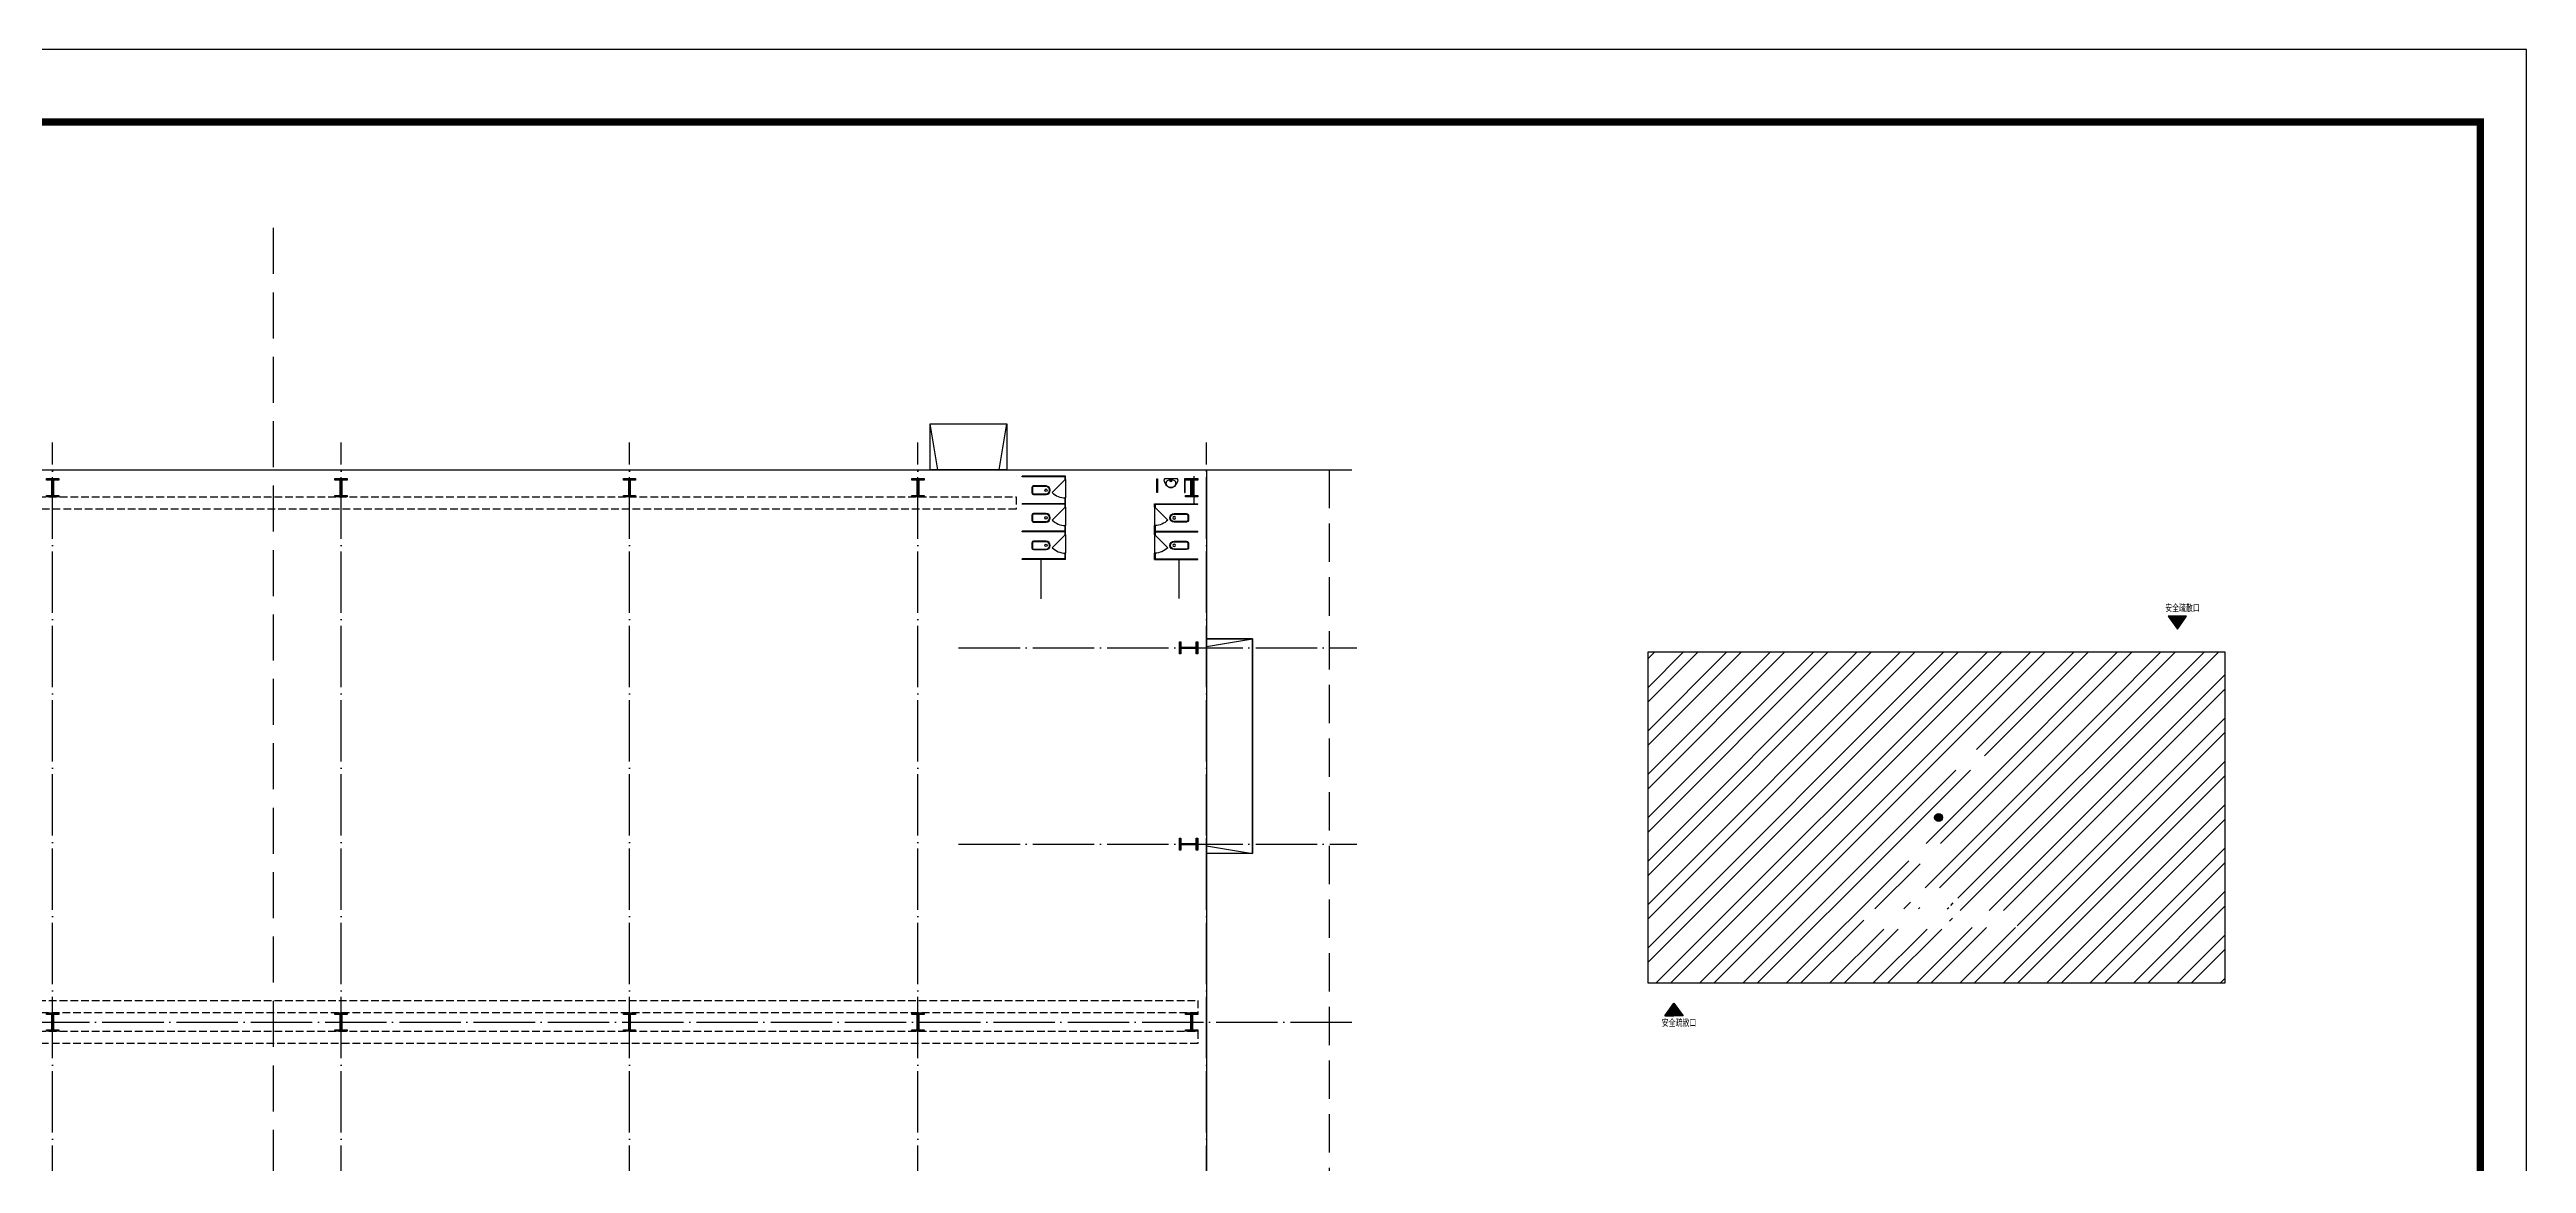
# Model space of a CAD drawing. Extents: x -446699 to 757189, y -606167 to -103070.
# Drawn here: x -158300 to -77585, y -222135 to -185820 of the extents above; entities that cross this region are included whole.
import ezdxf

# ---------------------------------------------------------------- set-up
doc = ezdxf.new("R2010")
doc.units = 0
doc.header["$LTSCALE"] = 1000
doc.header["$MEASUREMENT"] = 0
doc.linetypes.add('DASH', pattern=[0.35, 0.25, -0.1])
doc.linetypes.add('DOTE', pattern=[2.42, 2, -0.2, 0.02, -0.2])
for name, color, linetype in [('a02', 2, 'Continuous'), ('DOTE', 1, 'Continuous'), ('K+T', 252, 'Continuous'), ('PUB_TEXT', 7, 'Continuous'), ('PUB_TITLE', 4, 'Continuous'), ('STAIR', 2, 'Continuous')]:
    doc.layers.add(name, color=color, linetype=linetype)
doc.styles.get("Standard").update_dxf_attribs({"font": 'gbenor.shx', "bigfont": 'gbcbig.shx'})

# ---------------------------------------------------------------- blocks, each defined once
blk = doc.blocks.new('A$C4D50352B')
h = blk.add_hatch(color=256)
h.dxf.hatch_style = 1
h.paths.add_polyline_path([(0, 600), (400, 600), (400, 550), (225, 550), (225, 50), (400, 50), (400, 0), (0, 0), (0, 50), (175, 50), (175, 550), (0, 550)])
blk.add_lwpolyline([(0, 600), (400, 600), (400, 550), (225, 550), (225, 50), (400, 50), (400, 0), (0, 0), (0, 50), (175, 50), (175, 550), (0, 550)], close=True)
blk = doc.blocks.new('sdbadbasdbsd')
for p in [(-158400, -203470), (-149000, -203470), (-139600, -203470), (-130200, -203470), (-121280, -203470), (-158400, -220890), (-149000, -220890), (-139600, -220890), (-130200, -220890), (-121280, -220890)]:
    blk.add_blockref('A$C4D50352B', p)
for p, rotation in [((-120880, -208590), 90), ((-121480, -214590), 270)]:
    blk.add_blockref('A$C4D50352B', p, dxfattribs=dict(rotation=rotation))
blk = doc.blocks.new('A$C58C370F3')
at = {"layer": 'K+T'}
for points in [[(465, 138), (59, 138, 0.388189), (0, 88), (0, -88, 0.388189), (59, -138), (465, -138, 0.97895)], [(465, 118), (58, 118, 0.382017), (20, 86), (20, -86, 0.382017), (58, -118), (465, -118, 0.977255)]]:
    blk.add_lwpolyline(points, format="xyb", close=True, dxfattribs=at)
blk.add_circle((462, 0), 40, dxfattribs=at)
blk = doc.blocks.new('$DorLib2D$00000114')
at = {"color": 0}
blk.add_line((0.5, 0), (-0.21, 0.71), dxfattribs=at)
blk.add_arc((0.5, 0), 1, 135, 180, dxfattribs=at)
blk = doc.blocks.new('A$C03CD7C06')
at = {"layer": 'K+T'}
for p, q in [((-350, 1410), (-460, 1410)), ((-460, 1410), (-460, 0)), ((-440, 1390), (-350, 1390)), ((-440, 1390), (-440, 0)), ((-350, 1410), (250, 1410)), ((-350, 1390), (-350, 1410)), ((460, 1410), (250, 1410)), ((250, 1410), (250, 1390)), ((250, 1390), (440, 1390)), ((440, 1390), (440, 0)), ((460, 1410), (460, 0)), ((-440, 0), (-460, 0)), ((460, 0), (440, 0))]:
    blk.add_line(p, q, dxfattribs=at)
at = {"layer": 'K+T', "xscale": 600, "yscale": 600, "zscale": -600, "rotation": 180}
blk.add_blockref('$DorLib2D$00000114', (-50, 1400), dxfattribs=at)
at = {"layer": 'K+T', "rotation": 90}
blk.add_blockref('A$C58C370F3', (0, 310), dxfattribs=at)
blk = doc.blocks.new('A$C22F25C8E')
at = {"layer": 'K+T'}
blk.add_lwpolyline([(-10, 450), (-10, 0), (10, 0), (10, 450)], close=True, dxfattribs=at)
blk = doc.blocks.new('A$C554A5188')
at = {"layer": 'K+T'}
blk.add_line((-191, 0), (191, 0), dxfattribs=at)
for radius in [30, 20]:
    blk.add_circle((0, 69), radius, dxfattribs=at)
for centre, radius, start, end in [((-191, 30), 30, 172.32365, 270), ((-65, 147), 100, 144.30078, 240.28227), ((65, 147), 100, 299.71781, 35.70376), ((191, 30), 30, 270, 7.67635)]:
    blk.add_arc(centre, radius, start, end, dxfattribs=at)
at = {"layer": 'K+T', "extrusion": (0, 0, -1)}
for centre, major_axis, ratio, start_param, end_param in [((0, -31), (0, 332), 0.677059, -1.374291, 1.374291), ((0, 311), (0, 282), 0.893435, 2.669997, 3.613187)]:
    blk.add_ellipse(centre, major_axis=major_axis, ratio=ratio, start_param=start_param, end_param=end_param, dxfattribs=at)
at = {"layer": 'K+T'}
blk.add_open_spline([(-146, 205), (-145, 207), (-143, 210), (-132, 223), (-123, 234), (-103, 253), (-92, 261), (-71, 274), (-59, 279), (-37, 287), (-25, 290), (-2, 292), (9, 292), (33, 288), (44, 285), (66, 276), (78, 270), (99, 256), (109, 247), (129, 228), (138, 217), (146, 205)], degree=3, knots=[-0.755633, -0.755633, -0.755633, -0.755633, -0.725441, -0.725441, -0.560359, -0.560359, -0.395278, -0.395278, -0.230196, -0.230196, -0.065114, -0.065114, 0.099967, 0.099967, 0.265049, 0.265049, 0.430131, 0.430131, 0.595212, 0.595212, 0.755604, 0.755604, 0.755604, 0.755604], dxfattribs=at)
blk = doc.blocks.new('A$C77EE2929')
for name, p in [('A$C22F25C8E', (10, 0)), ('A$C554A5188', (460, 0))]:
    blk.add_blockref(name, p)
at = {"xscale": -1}
blk.add_blockref('A$C22F25C8E', (910, 0), dxfattribs=at)
blk = doc.blocks.new('ERGEBSSSS')
blk.add_hatch(color=256).paths.add_polyline_path([(32420, 239239), (31820, 239239), (32120, 239239), (31820, 239239), (32120, 238822)])
blk.add_lwpolyline([(32420, 239239), (31820, 239239), (32120, 239239), (31820, 239239), (32120, 238822), (32420, 239239)])
at = {"layer": 'PUB_TEXT'}
blk.add_text('安全疏散口', height=225.1, dxfattribs=at).set_placement((31724, 239377))

msp = doc.modelspace()

# ---------------------------------------------------------------- hatches: boundary and pattern name
h = msp.add_hatch()
h.set_pattern_fill('金属', color=251, scale=400, style=0)
h.set_pattern_definition([(45, (0, 0), (-707.1068, 707.1068), []), (45, (471.4, 0), (-707.1068, 707.1068), [])])
h.paths.add_polyline_path([(-87408.4, -216260.1), (-87408.4, -205460.1), (-106208.4, -205460.1), (-106208.4, -216260.1)])
h.paths.add_polyline_path([(-96872.2, -210855.6, -1), (-96612.8, -210855.6, -1)], flags=16)
edge = h.paths.add_edge_path(flags=16)
edge.add_line((-97714.5, -212369.1), (-96561.4, -212369.1))
edge.add_line((-96561.4, -212369.1), (-96561.4, -211699.7))
edge.add_line((-96561.4, -211699.7), (-97714.5, -211699.7))
edge.add_line((-97714.5, -211699.7), (-97714.5, -212369.1))
edge.add_line((-96742.5, -210855.6), (-105139.5, -216042.6))
edge.add_line((-105139.5, -216042.6), (-104756.7, -215806.1))
edge = h.paths.add_edge_path(flags=16)
edge.add_line((-96394.7, -209311.9), (-95241.6, -209311.9))
edge.add_line((-95241.6, -209311.9), (-95241.6, -208642.5))
edge.add_line((-95241.6, -208642.5), (-96394.7, -208642.5))
edge.add_line((-96394.7, -208642.5), (-96394.7, -209311.9))
edge.add_line((-96742.5, -210855.6), (-89007.6, -205735.6))
edge.add_line((-89007.6, -205735.6), (-89382.9, -205984))
edge = h.paths.add_edge_path(flags=16)
edge.add_line((-99182.7, -214491.6), (-96384.5, -214491.6))
edge.add_line((-96384.5, -214491.6), (-96384.5, -213838.1))
edge.add_line((-96384.5, -213838.1), (-99182.7, -213838.1))
edge.add_line((-99182.7, -213838.1), (-99182.7, -214491.6))
edge.add_line((-96290.3, -214443.2), (-94179.3, -214443.2))
edge.add_line((-94179.3, -214443.2), (-94179.3, -213888.4))
edge.add_line((-94179.3, -213888.4), (-96290.3, -213888.4))
edge.add_line((-96290.3, -213888.4), (-96290.3, -214443.2))
edge.add_line((-94250.3, -214164.1), (-94070.1, -214164.1))
edge.add_line((-94070.1, -214164.1), (-94070.1, -213896.8))
edge.add_line((-94070.1, -213896.8), (-94250.3, -213896.8))
edge.add_line((-94250.3, -213896.8), (-94250.3, -214164.1))
edge = h.paths.add_edge_path(flags=16)
edge.add_line((-97653.2, -213785.4), (-96262.5, -213785.4))
edge.add_line((-96262.5, -213785.4), (-96262.5, -213146.3))
edge.add_line((-96262.5, -213146.3), (-97653.2, -213146.3))
edge.add_line((-97653.2, -213146.3), (-97653.2, -213785.4))
edge.add_line((-96354, -213720.6), (-96110.3, -213720.6))
edge.add_line((-96110.3, -213720.6), (-96110.3, -213214.3))
edge.add_line((-96110.3, -213214.3), (-96354, -213214.3))
edge.add_line((-96354, -213214.3), (-96354, -213720.6))
h = msp.add_hatch(color=256)
h.dxf.hatch_style = 1
edge = h.paths.add_edge_path()
edge.add_arc((-96742.5, -210855.6), 129.7, 0, 360)
msp.add_hatch(color=256).paths.add_polyline_path([(-105066.6, -217321.2), (-105666.6, -217321.2), (-105366.6, -217321.2), (-105666.6, -217321.2), (-105366.6, -216904.4)])

# ---------------------------------------------------------------- linework, layer by layer
msp.add_line((-126799.8, -199726.4), (-126799.8, -199726.4))
at = {"color": 251, "linetype": 'DASH', "ltscale": 6}
msp.add_lwpolyline([(-151008.5, -191637.6), (-151008.5, -264087.2)], dxfattribs=at)
msp.add_lwpolyline([(-214599.8, -199526.4), (-120599.8, -199526.4), (-120599.8, -253526.4), (-214599.8, -253526.4)], close=True)
msp.add_lwpolyline([(-105066.6, -217321.2), (-105666.6, -217321.2), (-105366.6, -217321.2), (-105666.6, -217321.2), (-105366.6, -216904.4), (-105066.6, -217321.2)])
msp.add_circle((-96742.5, -210855.6), 129.7)
at = {"layer": 'a02'}
msp.add_lwpolyline([(-106208.4, -205460.1), (-87408.4, -205460.1), (-87408.4, -216260.1), (-106208.4, -216260.1)], close=True, dxfattribs=at)
at = {"layer": 'DOTE', "linetype": 'DOTE'}
for p, q in [((-158199.8, -257426.4), (-158199.8, -198626.4)), ((-148799.8, -257426.4), (-148799.8, -198626.4)), ((-139399.8, -257426.4), (-139399.8, -198626.4)), ((-129999.8, -257426.4), (-129999.8, -198626.4)), ((-120599.8, -257426.4), (-120599.8, -198626.4)), ((-219499.8, -199526.4), (-115699.8, -199526.4)), ((-128674.8, -205326.4), (-115699.8, -205326.4)), ((-128674.8, -211726.4), (-115699.8, -211726.4)), ((-219499.8, -217526.4), (-115699.8, -217526.4))]:
    msp.add_line(p, q, dxfattribs=at)
at = {"layer": 'K+T'}
for p, q in [((-120999.8, -200646.4), (-120999.8, -199726.4)), ((-125999.8, -202446.4), (-125999.8, -203726.4)), ((-121502, -202436.2), (-121502, -203716.2))]:
    msp.add_line(p, q, dxfattribs=at)
at = {"layer": 'K+T', "linetype": 'DASH'}
for points in [[(-214319.8, -200406.4), (-126799.8, -200406.4), (-126799.8, -200806.4), (-214319.8, -200806.4)], [(-214319.8, -216826.4), (-120879.8, -216826.4), (-120879.8, -217226.4), (-214319.8, -217226.4)], [(-214319.8, -217826.4), (-120879.8, -217826.4), (-120879.8, -218226.4), (-214319.8, -218226.4)]]:
    msp.add_lwpolyline(points, close=True, dxfattribs=at)
at = {"layer": 'PUB_TITLE'}
msp.add_lwpolyline([(-235234.7, -274919.7), (-77584.7, -274919.7), (-77584.7, -185819.7), (-235234.7, -185819.7)], close=True, dxfattribs=at)
at = {"layer": 'PUB_TITLE', "color": 14}
msp.add_lwpolyline([(-235234.7, -274919.7), (-77584.7, -274919.7), (-77584.7, -185819.7), (-235234.7, -185819.7)], close=True, dxfattribs=at)
at = {"layer": 'PUB_TITLE', "color": 14, "const_width": 236}
msp.add_lwpolyline([(-229335.6, -272560), (-79084.7, -272560), (-79084.7, -188179.7), (-229335.6, -188179.7)], close=True, dxfattribs=at)
at = {"layer": 'STAIR'}
for points in [[(-129099.8, -199526.4), (-129599.8, -199526.4), (-129599.8, -198026.4), (-127599.8, -198026.4), (-127099.8, -198026.4), (-127099.8, -199526.4), (-129099.8, -199526.4), (-129349.8, -199526.4), (-129599.8, -198026.4), (-127099.8, -198026.4), (-127099.8, -199526.4), (-127349.8, -199526.4), (-127099.8, -198026.4)], [(-120599.8, -205526.4), (-120599.8, -205026.4), (-119099.8, -205026.4), (-119099.8, -211526.4), (-119099.8, -212026.4), (-120599.8, -212026.4), (-120599.8, -211526.4), (-120599.8, -211776.4), (-119099.8, -212026.4), (-119099.8, -205026.4), (-120599.8, -205026.4), (-120599.8, -205276.4), (-119099.8, -205026.4)]]:
    msp.add_lwpolyline(points, dxfattribs=at)
at = {"layer": 'STAIR', "linetype": 'DASH', "ltscale": 5}
msp.add_lwpolyline([(-120599.8, -199526.4), (-116599.8, -199526.4), (-116599.8, -253526.4), (-120599.8, -253526.4)], dxfattribs=at)

# ---------------------------------------------------------------- block references
for name, p in [('sdbadbasdbsd', (0, 3064)), ('ERGEBSSSS', (-121080.3, -443533.7))]:
    msp.add_blockref(name, p)
for name, p, rotation in [('A$C03CD7C06', (-126599.8, -200186.4), 270), ('A$C77EE2929', (-121296.9, -199810.6), 180), ('A$C03CD7C06', (-126599.8, -201086.4), 270), ('A$C03CD7C06', (-126599.8, -201986.4), 270)]:
    msp.add_blockref(name, p, dxfattribs=dict(rotation=rotation))
at = {"xscale": -1, "rotation": 90}
for p in [(-120879.8, -201086.4), (-120879.8, -201986.4)]:
    msp.add_blockref('A$C03CD7C06', p, dxfattribs=at)

# ---------------------------------------------------------------- texts
at = {"layer": 'PUB_TEXT'}
msp.add_text('安全疏散口', height=225.06, dxfattribs=at).set_placement((-105762.7, -217679.6))

doc.saveas('drawing.dxf')
